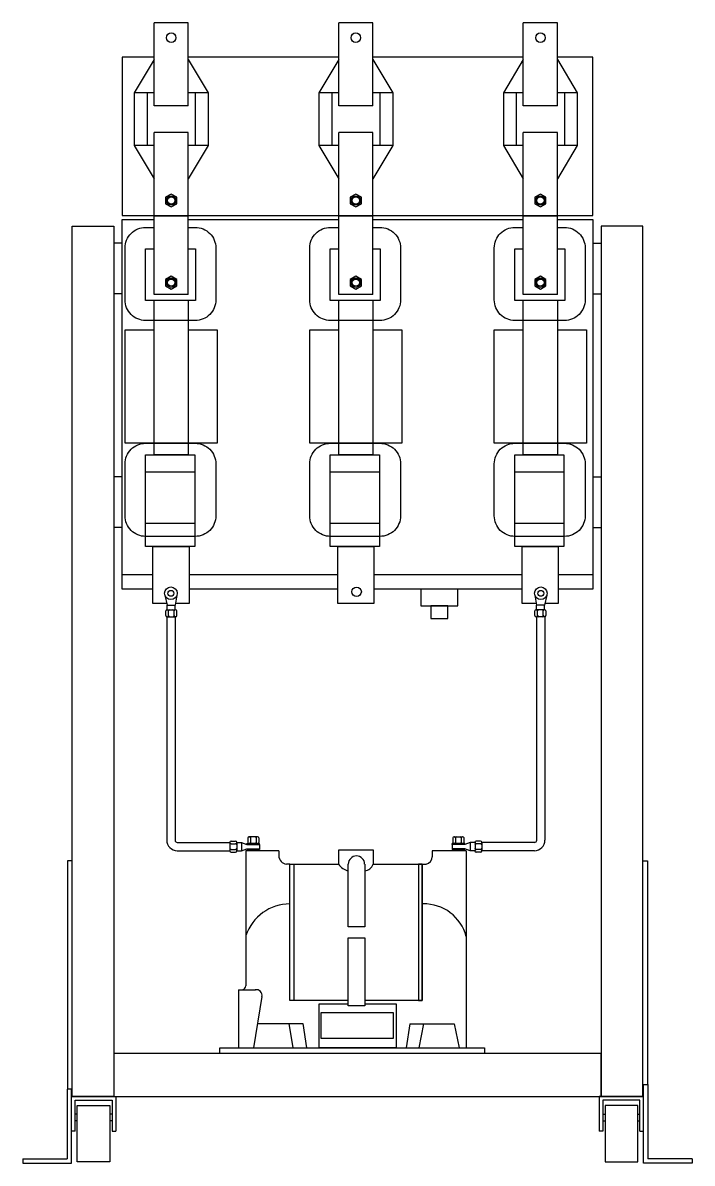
# Model space of a CAD drawing. Extents: x 12116 to 15832, y -17115 to -14055.
# Drawn here: x 13239 to 14056, y -15447 to -14056 of the extents above; entities that cross this region are included whole.
import ezdxf

# ---------------------------------------------------------------- set-up
doc = ezdxf.new("R2010")
doc.units = 0
for name, color, linetype in [('BARRAMENTO', 30, 'Continuous'), ('ESTRUTURA DE VÁCUO', 2, 'Continuous'), ('ESTRUTURA DISJUNTOR', 1, 'Continuous'), ('TC', 155, 'Continuous'), ('TP', 131, 'Continuous')]:
    doc.layers.add(name, color=color, linetype=linetype)

msp = doc.modelspace()

# ---------------------------------------------------------------- linework, layer by layer
at = {"color": 1}
for p, q in [((13399.4, -14157.1), (13399.4, -14055.9)), ((13441.1, -14055.9), (13399.4, -14055.9)), ((13441.1, -14157.1), (13441.1, -14055.9)), ((13624.7, -14157.1), (13624.7, -14055.9)), ((13666.4, -14055.9), (13624.7, -14055.9)), ((13666.4, -14157.1), (13666.4, -14055.9)), ((13849.8, -14157.1), (13849.8, -14055.9)), ((13891.6, -14055.9), (13849.8, -14055.9)), ((13891.6, -14157.1), (13891.6, -14055.9)), ((13441.1, -14157.1), (13399.4, -14157.1)), ((13666.4, -14157.1), (13624.7, -14157.1)), ((13891.6, -14157.1), (13849.8, -14157.1)), ((13399.4, -14387.3), (13399.4, -14189.6)), ((13441.1, -14189.6), (13399.4, -14189.6)), ((13441.1, -14387.3), (13441.1, -14189.6)), ((13624.7, -14387.3), (13624.7, -14189.6)), ((13666.4, -14189.6), (13624.7, -14189.6)), ((13666.4, -14387.3), (13666.4, -14189.6)), ((13849.8, -14387.3), (13849.8, -14189.6)), ((13891.6, -14189.6), (13849.8, -14189.6)), ((13891.6, -14387.3), (13891.6, -14189.6)), ((13399.4, -14291.3), (13441.1, -14291.3)), ((13624.7, -14291.3), (13666.4, -14291.3)), ((13849.8, -14291.3), (13891.6, -14291.3)), ((13360.4, -14324.6), (13350.4, -14324.6)), ((13934.7, -14324.6), (13944.7, -14324.6)), ((13360.4, -14386.4), (13350.4, -14386.4)), ((13441.1, -14387.3), (13399.4, -14387.3)), ((13666.4, -14387.3), (13624.7, -14387.3)), ((13891.6, -14387.3), (13849.8, -14387.3)), ((13934.7, -14386.4), (13944.7, -14386.4)), ((13360.4, -14609.9), (13350.4, -14609.9)), ((13934.7, -14609.9), (13944.7, -14609.9)), ((13360.4, -14671.7), (13350.4, -14671.7)), ((13934.7, -14671.7), (13944.7, -14671.7)), ((13412.5, -14754.3), (13415.3, -14766.3)), ((13427.2, -14754.3), (13425.3, -14766.3)), ((13863.9, -14754.3), (13865.8, -14766.3)), ((13878.6, -14754.3), (13875.8, -14766.3)), ((13413.6, -14779.1), (13413.6, -14773.6)), ((13415.1, -14772.2), (13415.4, -14772.2)), ((13415.3, -14772.2), (13415.3, -14766.3)), ((13415.3, -14766.3), (13425.3, -14766.3)), ((13415.4, -14772.2), (13425.2, -14772.2)), ((13416.9, -14779.1), (13416.9, -14773.6)), ((13423.8, -14779.1), (13423.8, -14773.6)), ((13423.8, -14779.1), (13423.8, -14773.6)), ((13425.6, -14772.2), (13425.2, -14772.2)), ((13425.3, -14772.2), (13425.3, -14766.3)), ((13427.1, -14779.1), (13427.1, -14773.6)), ((13864, -14779.1), (13864, -14773.6)), ((13865.5, -14772.2), (13865.8, -14772.2)), ((13865.8, -14772.2), (13865.8, -14766.3)), ((13875.8, -14766.3), (13865.8, -14766.3)), ((13875.7, -14772.2), (13865.8, -14772.2)), ((13867.3, -14779.1), (13867.3, -14773.6)), ((13867.3, -14779.1), (13867.3, -14773.6)), ((13874.2, -14779.1), (13874.2, -14773.6)), ((13876, -14772.2), (13875.7, -14772.2)), ((13875.8, -14772.2), (13875.8, -14766.3)), ((13877.5, -14779.1), (13877.5, -14773.6)), ((13415.1, -14780.6), (13415.4, -14780.6)), ((13415.4, -14780.6), (13425.2, -14780.6)), ((13425.6, -14780.6), (13425.2, -14780.6)), ((13865.5, -14780.6), (13865.8, -14780.6)), ((13875.7, -14780.6), (13865.8, -14780.6)), ((13876, -14780.6), (13875.7, -14780.6)), ((13491.8, -15055.8), (13491.8, -15056.2)), ((13491.8, -15056.2), (13491.8, -15066)), ((13493.3, -15054.3), (13498.8, -15054.3)), ((13500.2, -15055.8), (13500.2, -15056.2)), ((13500.2, -15056.1), (13506.1, -15056.1)), ((13500.2, -15056.2), (13500.2, -15066)), ((13506.1, -15056.1), (13506.1, -15066.1)), ((13506.1, -15056.1), (13512.7, -15058.4)), ((13513.6, -15050.5), (13513.6, -15056)), ((13515.1, -15049), (13515.5, -15049)), ((13525.3, -15049), (13515.5, -15049)), ((13516.9, -15050.5), (13516.9, -15056)), ((13516.9, -15050.5), (13516.9, -15056)), ((13523.8, -15050.5), (13523.8, -15056)), ((13525.6, -15049), (13525.3, -15049)), ((13527.1, -15050.5), (13527.1, -15056)), ((13764, -15050.5), (13764, -15056)), ((13765.4, -15049), (13765.8, -15049)), ((13765.8, -15049), (13775.6, -15049)), ((13767.3, -15050.5), (13767.3, -15056)), ((13774.1, -15050.5), (13774.1, -15056)), ((13774.1, -15050.5), (13774.1, -15056)), ((13776, -15049), (13775.6, -15049)), ((13777.4, -15050.5), (13777.4, -15056)), ((13785, -15056.1), (13778.4, -15058.4)), ((13790.9, -15056.1), (13785, -15056.1)), ((13785, -15056.1), (13785, -15066.1)), ((13790.9, -15055.8), (13790.9, -15056.2)), ((13790.9, -15056.2), (13790.9, -15066)), ((13797.8, -15054.3), (13792.3, -15054.3)), ((13799.3, -15055.8), (13799.3, -15056.2)), ((13799.3, -15056.2), (13799.3, -15066)), ((13491.8, -15066.3), (13491.8, -15066)), ((13493.3, -15057.6), (13498.8, -15057.6)), ((13493.3, -15064.5), (13498.8, -15064.5)), ((13493.3, -15064.5), (13498.8, -15064.5)), ((13493.3, -15067.8), (13498.8, -15067.8)), ((13500.2, -15066.3), (13500.2, -15066)), ((13500.2, -15066.1), (13506.1, -15066.1)), ((13506.1, -15066.1), (13512.7, -15063.8)), ((13512.7, -15057.4), (13528.1, -15057.4)), ((13512.7, -15058.4), (13512.7, -15057.4)), ((13512.7, -15058.4), (13528.1, -15058.4)), ((13512.7, -15063.8), (13528.1, -15063.8)), ((13512.7, -15063.8), (13512.7, -15064.7)), ((13512.7, -15064.7), (13528.1, -15064.7)), ((13515.1, -15057.4), (13515.5, -15057.4)), ((13525.3, -15057.4), (13515.5, -15057.4)), ((13525.6, -15057.4), (13525.3, -15057.4)), ((13528.1, -15058.4), (13528.1, -15057.4)), ((13528.1, -15058.4), (13528.1, -15063.8)), ((13528.1, -15063.8), (13528.1, -15064.7)), ((13778.4, -15057.4), (13763, -15057.4)), ((13763, -15058.4), (13763, -15057.4)), ((13778.4, -15058.4), (13763, -15058.4)), ((13763, -15058.4), (13763, -15063.8)), ((13778.4, -15063.8), (13763, -15063.8)), ((13763, -15063.8), (13763, -15064.7)), ((13778.4, -15064.7), (13763, -15064.7)), ((13765.4, -15057.4), (13765.8, -15057.4)), ((13765.8, -15057.4), (13775.6, -15057.4)), ((13776, -15057.4), (13775.6, -15057.4)), ((13778.4, -15058.4), (13778.4, -15057.4)), ((13785, -15066.1), (13778.4, -15063.8)), ((13778.4, -15063.8), (13778.4, -15064.7)), ((13790.9, -15066.1), (13785, -15066.1)), ((13790.9, -15066.3), (13790.9, -15066)), ((13797.8, -15057.6), (13792.3, -15057.6)), ((13797.8, -15064.5), (13792.3, -15064.5)), ((13797.8, -15064.5), (13792.3, -15064.5)), ((13797.8, -15067.8), (13792.3, -15067.8)), ((13799.3, -15066.3), (13799.3, -15066))]:
    msp.add_line(p, q, dxfattribs=at)
for points in [[(13399.4, -14097.9), (13360.4, -14097.9), (13360.4, -14291.1), (13934.7, -14291.1), (13934.7, -14097.9), (13891.6, -14097.9)], [(13624.7, -14097.9), (13441.1, -14097.9)], [(13849.8, -14097.9), (13666.4, -14097.9)], [(13398.1, -14747.1), (13360.4, -14747.1), (13360.4, -14296), (13399.4, -14296)], [(13441.1, -14296), (13624.7, -14296)], [(13666.4, -14296), (13849.8, -14296)], [(13891.6, -14296), (13934.7, -14296), (13934.7, -14747.1), (13892.5, -14747.1)], [(13398.1, -14747.1), (13360.4, -14747.1), (13360.4, -14729), (13398.1, -14729)], [(13442.1, -14729), (13623.4, -14729)], [(13667.4, -14729), (13848.5, -14729)], [(13892.5, -14729), (13934.7, -14729), (13934.7, -14747.1), (13892.5, -14747.1)], [(13623.4, -14747.1), (13442.1, -14747.1)], [(13623.4, -14747.1), (13442.1, -14747.1)], [(13848.5, -14747.1), (13667.4, -14747.1)], [(13848.5, -14747.1), (13667.4, -14747.1)]]:
    msp.add_lwpolyline(points, dxfattribs=at)
for points in [[(13427, -14268.8), (13420.3, -14264.9), (13413.5, -14268.8), (13413.5, -14276.6), (13420.3, -14280.5), (13427, -14276.6)], [(13652.3, -14268.8), (13645.5, -14264.9), (13638.8, -14268.8), (13638.8, -14276.6), (13645.5, -14280.5), (13652.3, -14276.6)], [(13877.4, -14268.8), (13870.7, -14264.9), (13863.9, -14268.8), (13863.9, -14276.6), (13870.7, -14280.5), (13877.4, -14276.6)], [(13427, -14369.1), (13420.3, -14365.2), (13413.5, -14369.1), (13413.5, -14376.8), (13420.3, -14380.7), (13427, -14376.8)], [(13652.3, -14369.1), (13645.5, -14365.2), (13638.8, -14369.1), (13638.8, -14376.8), (13645.5, -14380.7), (13652.3, -14376.8)], [(13877.4, -14369.1), (13870.7, -14365.2), (13863.9, -14369.1), (13863.9, -14376.8), (13870.7, -14380.7), (13877.4, -14376.8)], [(13769.9, -14747.1), (13725, -14747.1), (13725, -14767.4), (13769.9, -14767.4)], [(13757.6, -14767.4), (13737.2, -14767.4), (13737.2, -14782.7), (13757.6, -14782.7)]]:
    msp.add_lwpolyline(points, close=True, dxfattribs=at)
for centre, radius in [((13420.3, -14074), 5.76), ((13645.5, -14074), 5.76), ((13870.7, -14074), 5.76), ((13420.3, -14272.7), 5.76), ((13420.3, -14272.7), 4.36), ((13645.5, -14272.7), 5.76), ((13645.5, -14272.7), 4.36), ((13870.7, -14272.7), 5.76), ((13870.7, -14272.7), 4.36), ((13420.3, -14372.9), 5.76), ((13420.3, -14372.9), 4.36), ((13645.5, -14372.9), 5.76), ((13645.5, -14372.9), 4.36), ((13870.7, -14372.9), 5.76), ((13870.7, -14372.9), 4.36), ((13419.9, -14752), 7.7), ((13419.9, -14752), 3.6), ((13646.5, -14750.2), 5.76), ((13871.2, -14752), 7.7), ((13871.2, -14752), 3.6)]:
    msp.add_circle(centre, radius, dxfattribs=at)
for centre, start, end in [((13415.1, -14773.6), 90, 180), ((13415.4, -14773.6), 0, 90), ((13418.4, -14773.6), 90, 180), ((13422.3, -14773.6), 0, 90), ((13425.2, -14773.6), 90, 180), ((13425.6, -14773.6), 0, 90), ((13865.5, -14773.6), 90, 180), ((13865.8, -14773.6), 0, 90), ((13868.8, -14773.6), 90, 180), ((13872.7, -14773.6), 0, 90), ((13875.7, -14773.6), 90, 180), ((13876, -14773.6), 0, 90), ((13415.1, -14779.1), 180, 270), ((13415.4, -14779.1), 270, 0), ((13418.4, -14779.1), 180, 270), ((13422.3, -14779.1), 270, 0), ((13425.2, -14779.1), 180, 270), ((13425.6, -14779.1), 270, 0), ((13865.5, -14779.1), 180, 270), ((13865.8, -14779.1), 270, 0), ((13868.8, -14779.1), 180, 270), ((13872.7, -14779.1), 270, 0), ((13875.7, -14779.1), 180, 270), ((13876, -14779.1), 270, 0), ((13493.3, -15055.8), 90, 180), ((13493.3, -15056.2), 180, 270), ((13498.8, -15055.8), 0, 90), ((13498.8, -15056.2), 270, 0), ((13515.1, -15050.5), 90, 180), ((13515.1, -15056), 180, 270), ((13515.5, -15050.5), 0, 90), ((13515.5, -15056), 270, 0), ((13518.4, -15050.5), 90, 180), ((13518.4, -15056), 180, 270), ((13522.3, -15050.5), 0, 90), ((13522.3, -15056), 270, 0), ((13525.3, -15050.5), 90, 180), ((13525.3, -15056), 180, 270), ((13525.6, -15050.5), 0, 90), ((13525.6, -15056), 270, 0), ((13765.4, -15050.5), 90, 180), ((13765.4, -15056), 180, 270), ((13765.8, -15050.5), 0, 90), ((13765.8, -15056), 270, 0), ((13768.7, -15050.5), 90, 180), ((13768.7, -15056), 180, 270), ((13772.7, -15050.5), 0, 90), ((13772.7, -15056), 270, 0), ((13775.6, -15050.5), 90, 180), ((13775.6, -15056), 180, 270), ((13776, -15050.5), 0, 90), ((13776, -15056), 270, 0), ((13792.3, -15055.8), 90, 180), ((13792.3, -15056.2), 180, 270), ((13797.8, -15055.8), 0, 90), ((13797.8, -15056.2), 270, 0), ((13493.3, -15059.1), 90, 180), ((13493.3, -15063), 180, 270), ((13493.3, -15066), 90, 180), ((13493.3, -15066.3), 180, 270), ((13498.8, -15059.1), 0, 90), ((13498.8, -15063), 270, 0), ((13498.8, -15066), 0, 90), ((13498.8, -15066.3), 270, 0), ((13792.3, -15059.1), 90, 180), ((13792.3, -15063), 180, 270), ((13792.3, -15066), 90, 180), ((13792.3, -15066.3), 180, 270), ((13797.8, -15059.1), 0, 90), ((13797.8, -15063), 270, 0), ((13797.8, -15066), 0, 90), ((13797.8, -15066.3), 270, 0)]:
    msp.add_arc(centre, 1.48, start, end, dxfattribs=at)
at = {"layer": 'BARRAMENTO'}
for p, q in [((13415, -14780.6), (13415, -15053.3)), ((13425, -14780.6), (13425, -15053.3)), ((13866.1, -14780.6), (13866.1, -15053.3)), ((13876.1, -14780.6), (13876.1, -15053.3)), ((13427.7, -15056.1), (13491.8, -15056.2)), ((13863.4, -15056.1), (13799.3, -15056.2)), ((13427.7, -15066.1), (13491.8, -15066.2)), ((13863.4, -15066.1), (13799.3, -15066.2))]:
    msp.add_line(p, q, dxfattribs=at)
for centre, radius, start, end in [((13427.7, -15053.3), 12.8, 180, 270), ((13427.7, -15053.3), 2.75, 180, 270), ((13863.4, -15053.3), 12.8, 270, 0), ((13863.4, -15053.3), 2.75, 270, 0)]:
    msp.add_arc(centre, radius, start, end, dxfattribs=at)
at = {"layer": 'ESTRUTURA DE VÁCUO'}
for points in [[(13441.1, -14305.5), (13449.6, -14305.5, -0.414214), (13474.8, -14330.7), (13474.8, -14393.9, -0.414214), (13449.6, -14419.1), (13389.2, -14419.1, -0.414214), (13364, -14393.9), (13364, -14330.7, -0.414214), (13389.2, -14305.5), (13399.4, -14305.5)], [(13666.4, -14305.5), (13674.9, -14305.5, -0.414214), (13700.1, -14330.7), (13700.1, -14393.9, -0.414214), (13674.9, -14419.1), (13614.5, -14419.1, -0.414214), (13589.3, -14393.9), (13589.3, -14330.7, -0.414214), (13614.5, -14305.5), (13624.7, -14305.5)], [(13891.6, -14305.5), (13900, -14305.5, -0.414214), (13925.2, -14330.7), (13925.2, -14393.9, -0.414214), (13900, -14419.1), (13839.6, -14419.1, -0.414214), (13814.4, -14393.9), (13814.4, -14330.7, -0.414214), (13839.6, -14305.5), (13849.8, -14305.5)]]:
    msp.add_lwpolyline(points, format="xyb", dxfattribs=at)
for points in [[(13441.1, -14331.5), (13450, -14331.5), (13450, -14394.8), (13389, -14394.8), (13389, -14331.5), (13399.4, -14331.5)], [(13666.4, -14331.5), (13675.3, -14331.5), (13675.3, -14394.8), (13614.2, -14394.8), (13614.2, -14331.5), (13624.7, -14331.5)], [(13891.6, -14331.5), (13900.5, -14331.5), (13900.5, -14394.8), (13839.4, -14394.8), (13839.4, -14331.5), (13849.8, -14331.5)], [(13441.1, -14394.8), (13441.1, -14583), (13399.4, -14583), (13399.4, -14394.8)], [(13666.4, -14394.8), (13666.4, -14583), (13624.7, -14583), (13624.7, -14394.8)], [(13891.6, -14394.8), (13891.6, -14583), (13849.8, -14583), (13849.8, -14394.8)], [(13441.1, -14430.4), (13476.5, -14430.4), (13476.5, -14568.9), (13364, -14568.9), (13364, -14430.4), (13399.4, -14430.4)], [(13666.4, -14430.4), (13701.8, -14430.4), (13701.8, -14568.9), (13589.3, -14568.9), (13589.3, -14430.4), (13624.7, -14430.4)], [(13891.6, -14430.4), (13927, -14430.4), (13927, -14568.9), (13814.4, -14568.9), (13814.4, -14430.4), (13849.8, -14430.4)], [(13414.9, -14764.6), (13398.1, -14764.6), (13398.1, -14694.8), (13442.1, -14694.8), (13442.1, -14764.6), (13425.6, -14764.6)], [(13639.2, -14764.6), (13623.4, -14764.6), (13623.4, -14694.8), (13667.4, -14694.8), (13667.4, -14764.6), (13623.4, -14764.6)], [(13865.5, -14764.6), (13848.5, -14764.6), (13848.5, -14694.8), (13892.5, -14694.8), (13892.5, -14764.6), (13876.1, -14764.6)]]:
    msp.add_lwpolyline(points, dxfattribs=at)
for points in [[(13389.2, -14568.9), (13449.6, -14568.9, -0.414214), (13474.8, -14594.2), (13474.8, -14657.4, -0.414214), (13449.6, -14682.6), (13389.2, -14682.6, -0.414214), (13364, -14657.4), (13364, -14594.2, -0.414214)], [(13614.5, -14568.9), (13674.9, -14568.9, -0.414214), (13700.1, -14594.2), (13700.1, -14657.4, -0.414214), (13674.9, -14682.6), (13614.5, -14682.6, -0.414214), (13589.3, -14657.4), (13589.3, -14594.2, -0.414214)], [(13839.6, -14568.9), (13900, -14568.9, -0.414214), (13925.2, -14594.2), (13925.2, -14657.4, -0.414214), (13900, -14682.6), (13839.6, -14682.6, -0.414214), (13814.4, -14657.4), (13814.4, -14594.2, -0.414214)]]:
    msp.add_lwpolyline(points, format="xyb", close=True, dxfattribs=at)
for points in [[(13389, -14583), (13449, -14583), (13449, -14694.8), (13389, -14694.8)], [(13614.2, -14583), (13674.3, -14583), (13674.3, -14694.8), (13614.2, -14694.8)], [(13839.4, -14583), (13899.4, -14583), (13899.4, -14694.8), (13839.4, -14694.8)], [(13389, -14603.8), (13449, -14603.8), (13449, -14666.8), (13389, -14666.8)], [(13614.2, -14603.8), (13674.3, -14603.8), (13674.3, -14666.8), (13614.2, -14666.8)], [(13839.4, -14603.8), (13899.4, -14603.8), (13899.4, -14666.8), (13839.4, -14666.8)]]:
    msp.add_lwpolyline(points, close=True, dxfattribs=at)
at = {"layer": 'ESTRUTURA DISJUNTOR'}
for p, q in [((13299.5, -15078.6), (13294, -15078.6)), ((13294, -15078.6), (13294, -15357.2)), ((13995.6, -15078.6), (14001.2, -15078.6)), ((14001.2, -15078.6), (14001.2, -15351.3)), ((13298.5, -15366), (13352.8, -15366)), ((13298.5, -15408.3), (13298.5, -15366)), ((13303, -15370.6), (13348.3, -15370.6)), ((13303, -15408.3), (13303, -15370.6)), ((13348.3, -15370.6), (13348.3, -15408.3)), ((13352.8, -15366), (13352.8, -15408.3)), ((13996.6, -15366), (13942.3, -15366)), ((13942.3, -15366), (13942.3, -15408.3)), ((13992.1, -15370.6), (13946.8, -15370.6)), ((13946.8, -15370.6), (13946.8, -15408.3)), ((13992.1, -15408.3), (13992.1, -15370.6)), ((13996.6, -15408.3), (13996.6, -15366)), ((13305.7, -15387.7), (13303, -15387.7)), ((13348.3, -15387.7), (13345.6, -15387.7)), ((13946.8, -15387.7), (13949.5, -15387.7)), ((13989.4, -15387.7), (13992.1, -15387.7)), ((13305.7, -15395.8), (13303, -15395.8)), ((13348.3, -15395.8), (13345.6, -15395.8)), ((13946.8, -15395.8), (13949.5, -15395.8)), ((13989.4, -15395.8), (13992.1, -15395.8)), ((13303, -15408.3), (13298.5, -15408.3)), ((13348.3, -15408.3), (13352.8, -15408.3)), ((13946.8, -15408.3), (13942.3, -15408.3)), ((13992.1, -15408.3), (13996.6, -15408.3)), ((13239.3, -15442.3), (13293.4, -15442.3)), ((13239.3, -15442.3), (13239.3, -15447.4)), ((14055.8, -15442.3), (14001.7, -15442.3)), ((14055.8, -15442.3), (14055.8, -15447.4)), ((13239.3, -15447.4), (13293.4, -15447.4)), ((14055.8, -15447.4), (14001.7, -15447.4))]:
    msp.add_line(p, q, dxfattribs=at)
for points in [[(13299.5, -14304.2), (13350.4, -14304.2), (13350.4, -15366), (13299.5, -15366)], [(13995.6, -14304.2), (13944.7, -14304.2), (13944.7, -15366), (13995.6, -15366)], [(13350.4, -15366), (13944.7, -15366), (13944.7, -15313.4), (13350.4, -15313.4)], [(13305.7, -15377.1), (13345.6, -15377.1), (13345.6, -15445.6), (13305.7, -15445.6)], [(13989.4, -15377.1), (13949.5, -15377.1), (13949.5, -15445.6), (13989.4, -15445.6)]]:
    msp.add_lwpolyline(points, close=True, dxfattribs=at)
for points in [[(13293.4, -15447.4), (13298.5, -15447.4), (13298.5, -15357.2), (13293.4, -15357.2), (13293.4, -15442.3)], [(14001.7, -15447.4), (13996.6, -15447.4), (13996.6, -15351.3), (14001.7, -15351.3), (14001.7, -15442.3)]]:
    msp.add_lwpolyline(points, dxfattribs=at)
at = {"layer": 'TC'}
for p, q in [((13399.4, -14100.6), (13375.3, -14141.3)), ((13441.1, -14100.6), (13465.3, -14141.3)), ((13624.7, -14100.6), (13600.5, -14141.3)), ((13666.4, -14100.6), (13690.5, -14141.3)), ((13849.8, -14100.6), (13825.7, -14141.3)), ((13891.6, -14100.6), (13915.7, -14141.3)), ((13375.3, -14141.3), (13375.3, -14205.4)), ((13399.4, -14141.3), (13375.3, -14141.3)), ((13390.8, -14141.3), (13390.8, -14205.4)), ((13465.3, -14141.3), (13441.1, -14141.3)), ((13449.7, -14141.3), (13449.7, -14205.4)), ((13465.3, -14141.3), (13465.3, -14205.4)), ((13600.5, -14141.3), (13600.5, -14205.4)), ((13624.7, -14141.3), (13600.5, -14141.3)), ((13616.1, -14141.3), (13616.1, -14205.4)), ((13690.5, -14141.3), (13666.4, -14141.3)), ((13675, -14141.3), (13675, -14205.4)), ((13690.5, -14141.3), (13690.5, -14205.4)), ((13825.7, -14141.3), (13825.7, -14205.4)), ((13849.8, -14141.3), (13825.7, -14141.3)), ((13841.3, -14141.3), (13841.3, -14205.4)), ((13915.7, -14141.3), (13891.6, -14141.3)), ((13900.1, -14141.3), (13900.1, -14205.4)), ((13915.7, -14141.3), (13915.7, -14205.4)), ((13375.3, -14205.4), (13399.4, -14246.1)), ((13399.4, -14205.4), (13375.3, -14205.4)), ((13465.3, -14205.4), (13441.1, -14246.1)), ((13465.3, -14205.4), (13441.1, -14205.4)), ((13600.5, -14205.4), (13624.7, -14246.1)), ((13624.7, -14205.4), (13600.5, -14205.4)), ((13690.5, -14205.4), (13666.4, -14205.4)), ((13690.5, -14205.4), (13666.4, -14246.1)), ((13825.7, -14205.4), (13849.8, -14246.1)), ((13849.8, -14205.4), (13825.7, -14205.4)), ((13915.7, -14205.4), (13891.6, -14205.4)), ((13915.7, -14205.4), (13891.6, -14246.1))]:
    msp.add_line(p, q, dxfattribs=at)
at = {"layer": 'TP'}
for p, q in [((13551.5, -15066.1), (13511.5, -15066.1)), ((13511.5, -15066.1), (13511.5, -15231)), ((13551.5, -15066.1), (13551.5, -15072.1)), ((13624.6, -15082.5), (13624.6, -15065)), ((13624.6, -15065), (13666.5, -15065)), ((13666.5, -15065), (13666.5, -15082.5)), ((13780.1, -15066.4), (13738.7, -15066.4)), ((13738.7, -15066.4), (13738.7, -15073.5)), ((13780.1, -15066.4), (13780.1, -15306.6)), ((13565.1, -15082.5), (13561.1, -15082.5)), ((13726.5, -15082.5), (13731.3, -15082.5)), ((13502.2, -15235.8), (13502.2, -15306.6)), ((13502.2, -15235.8), (13523, -15235.8)), ((13521.3, -15306.6), (13531.1, -15244)), ((13525.9, -15276.9), (13580.8, -15276.9)), ((13563.8, -15276.9), (13568.5, -15306.6)), ((13580.8, -15276.9), (13585.5, -15306.6)), ((13711.4, -15277.2), (13706.8, -15306.6)), ((13711.4, -15277.2), (13765.4, -15277.2)), ((13728, -15277.2), (13722.2, -15306.6)), ((13765.4, -15277.2), (13771.7, -15306.6))]:
    msp.add_line(p, q, dxfattribs=at)
for points in [[(13636.3, -15249), (13565.1, -15249), (13565.1, -15082.5), (13624.6, -15082.5)], [(13656.4, -15082.5), (13656.4, -15158.9), (13636.3, -15158.9), (13636.3, -15082.5)], [(13666.5, -15082.5), (13726.5, -15082.5), (13726.5, -15249), (13656.4, -15249)], [(13656.4, -15253), (13694.6, -15253), (13694.6, -15306.6), (13600.7, -15306.6), (13600.7, -15253), (13636.3, -15253)]]:
    msp.add_lwpolyline(points, dxfattribs=at)
for points in [[(13565.1, -15082.5), (13569.7, -15082.5), (13569.7, -15249), (13565.1, -15249)], [(13726.5, -15082.5), (13722, -15082.5), (13722, -15249), (13726.5, -15249)], [(13636.3, -15172.4), (13656.4, -15172.4), (13656.4, -15255.6), (13636.3, -15255.6)], [(13603.1, -15263.7), (13690.9, -15263.7), (13690.9, -15295.3), (13603.1, -15295.3)], [(13479.8, -15306.6), (13802.4, -15306.6), (13802.4, -15313.4), (13479.8, -15313.4)]]:
    msp.add_lwpolyline(points, close=True, dxfattribs=at)
for centre, radius, start, end in [((13562.2, -15071.9), 10.7, 181.2808, 263.7741), ((13639.7, -15073.2), 17.8, 211.7934, 258.9232), ((13646.3, -15082.5), 10, 0, 180), ((13655.2, -15078.8), 11.9, 275.4769, 341.7006), ((13729.5, -15073.5), 9.21, 281.7273, 0), ((13565.1, -15187.7), 56.6, 90, 161.3039), ((13728.7, -15184.1), 53.1, 14.4855, 91.2437), ((13505.7, -15230.1), 5.88, 284.3842, 352.0307), ((13524.1, -15242.8), 7.06, 350.3598, 99.59)]:
    msp.add_arc(centre, radius, start, end, dxfattribs=at)

doc.saveas('drawing.dxf')
